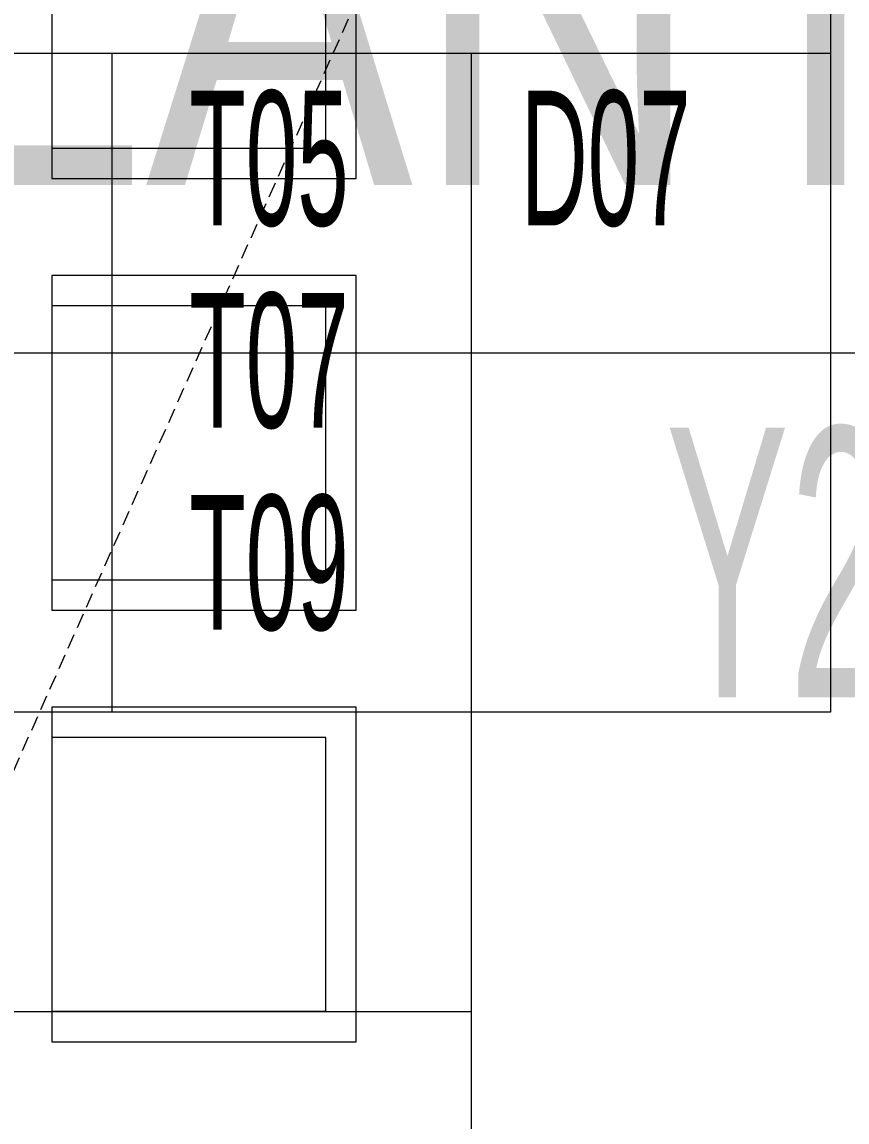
# Model space of a CAD drawing. Extents: x -9058 to 11890, y 0 to 8106.
# Drawn here: x 9642.8 to 9780.6, y 3090.7 to 3274.4 of the extents above; entities that cross this region are included whole.
import ezdxf
from ezdxf.enums import TextEntityAlignment as Align

# ---------------------------------------------------------------- set-up
doc = ezdxf.new("R2010")
doc.units = 0
doc.header["$LTSCALE"] = 10
doc.header["$MEASUREMENT"] = 0
doc.linetypes.add('HIDDEN', pattern=[0.375, 0.25, -0.125])
doc.layers.get('0').update_dxf_attribs({"color": 9, "lineweight": 9})
for name, color, linetype, lineweight in [('05', 9, 'Continuous', 9), ('06D', 9, 'Continuous', 9), ('21_mahal200', 9, 'Continuous', 9), ('21_mahal200 @ 10 (1)', 9, 'Continuous', 9), ('21_mahal200 @ 10 (2)', 9, 'Continuous', 9), ('21_mahal200 @ 20', 9, 'Continuous', 9)]:
    doc.layers.add(name, color=color, linetype=linetype, lineweight=lineweight)
doc.styles.add('Arial', font='arial.ttf', dxfattribs={"height": 2.5})
doc.styles.add('MuuM_TEXT-STANDART', font='ARIALN.TTF')

# ---------------------------------------------------------------- blocks, each defined once
blk = doc.blocks.new('p-mek')
at = {"color": 6}
blk.add_lwpolyline([(210.29, -281.08, -0.000027), (210.29, -1029.08, 0.400031)], format="xyb", dxfattribs=at)
blk = doc.blocks.new('0a_roomno2')
blk.add_lwpolyline([(30, -16), (0, -16), (0, 0), (30, 0)], close=True)
for points in [[(0, -5), (30, -5)], [(12, -5), (12, -16)], [(18, -5), (18, -16)], [(24, -5), (24, -16)], [(12, -10.5), (0, -10.5)]]:
    blk.add_lwpolyline(points)
at = {"style": 'Arial'}
blk.add_attdef('ODANO', (0, 1.505), '', height=3, dxfattribs=at)
blk.add_attdef('MEKANADI', text='', height=3, dxfattribs=at).set_placement((0.525, -4.75), align=Align.BOTTOM_LEFT)
at = {"style": 'MuuM_TEXT-STANDART', "width": 0.6}
for tag, p in [('YER01', (15, -7)), ('TAVAN01', (20.625, -7)), ('DUVAR01', (26.25, -7)), ('YER02', (15, -10.375)), ('TAVAN02', (20.625, -10.375)), ('DUVAR02', (26.25, -10.375)), ('YER03', (15, -13.75)), ('TAVAN03', (20.625, -13.75)), ('DUVAR03', (26.25, -13.75))]:
    blk.add_attdef(tag, text='', height=2.25, dxfattribs=at).set_placement(p, align=Align.MIDDLE_CENTER)
at = {"style": 'MuuM_TEXT-STANDART'}
blk.add_attdef('M2', text='', height=2.25, dxfattribs=at).set_placement((1.3231, -7.8046), align=Align.MIDDLE_LEFT)
at = {"style": 'MuuM_TEXT-STANDART', "width": 0.6}
blk.add_attdef('TEMIZTAVANYUKSEKLIGI', text='', height=2.25, dxfattribs=at).set_placement((2.7, -13.1619), align=Align.MIDDLE_LEFT)
blk = doc.blocks.new('*U1198')
at = {"layer": '21_mahal200 @ 10 (1)'}
ref = blk.add_blockref('0a_roomno2', (9477.8, 3319.13), dxfattribs=dict(at, xscale=10, yscale=10, zscale=10))
ref.add_attrib('TAVAN01', 'T05', dxfattribs={"layer": '0', "height": 22.5, "style": 'MuuM_TEXT-STANDART', "width": 0.6}).set_placement((9684.05, 3251.63), align=Align.MIDDLE_CENTER)
ref.add_attrib('DUVAR01', 'D07', dxfattribs={"layer": '0', "height": 22.5, "style": 'MuuM_TEXT-STANDART', "width": 0.6}).set_placement((9740.3, 3251.63), align=Align.MIDDLE_CENTER)
ref.add_attrib('TAVAN02', 'T07', dxfattribs={"layer": '0', "height": 22.5, "style": 'MuuM_TEXT-STANDART', "width": 0.6}).set_placement((9684.05, 3217.88), align=Align.MIDDLE_CENTER)
ref.add_attrib('TAVAN03', 'T09', dxfattribs={"layer": '0', "height": 22.5, "style": 'MuuM_TEXT-STANDART', "width": 0.6}).set_placement((9684.05, 3184.13), align=Align.MIDDLE_CENTER)
at = {"layer": '21_mahal200 @ 10 (2)'}
ref = blk.add_blockref('0a_roomno2', (9477.8, 3319.13), dxfattribs=dict(at, xscale=10, yscale=10, zscale=10))
ref.add_attrib('TAVAN01', 'T05', dxfattribs={"layer": '0', "height": 22.5, "style": 'MuuM_TEXT-STANDART', "width": 0.6}).set_placement((9684.05, 3251.63), align=Align.MIDDLE_CENTER)
ref.add_attrib('DUVAR01', 'D07', dxfattribs={"layer": '0', "height": 22.5, "style": 'MuuM_TEXT-STANDART', "width": 0.6}).set_placement((9740.3, 3251.63), align=Align.MIDDLE_CENTER)
ref.add_attrib('TAVAN02', 'T07', dxfattribs={"layer": '0', "height": 22.5, "style": 'MuuM_TEXT-STANDART', "width": 0.6}).set_placement((9684.05, 3217.88), align=Align.MIDDLE_CENTER)
ref.add_attrib('TAVAN03', 'T09', dxfattribs={"layer": '0', "height": 22.5, "style": 'MuuM_TEXT-STANDART', "width": 0.6}).set_placement((9684.05, 3184.13), align=Align.MIDDLE_CENTER)
at = {"layer": '21_mahal200 @ 20'}
ref = blk.add_blockref('0a_roomno2', (9477.8, 3319.13), dxfattribs=dict(at, xscale=20, yscale=20, zscale=20))
ref.add_attrib('MEKANADI', 'TOPLANTI ODASI', dxfattribs={"layer": '0', "height": 60, "style": 'Arial', "width": 0.8}).set_placement((9488.3, 3229.13), align=Align.BOTTOM_LEFT)
ref.add_attrib('YER01', 'Y25', dxfattribs={"layer": '0', "height": 45, "style": 'MuuM_TEXT-STANDART', "width": 0.6}).set_placement((9777.8, 3184.13), align=Align.MIDDLE_CENTER)
blk = doc.blocks.new('p-audi-conference')
for points in [[(144.12, 271.8), (200, 271.8), (200, 221), (144.12, 221)], [(216.18, 271.8), (272.06, 271.8), (272.06, 221), (216.18, 221)], [(288.24, 271.8), (344.12, 271.8), (344.12, 221), (288.24, 221)], [(149.2, 266.72), (194.92, 266.72), (194.92, 221), (149.2, 221)], [(221.26, 266.72), (266.98, 266.72), (266.98, 221), (221.26, 221)], [(293.32, 266.72), (339.04, 266.72), (339.04, 221), (293.32, 221)]]:
    blk.add_lwpolyline(points, close=True)
blk = doc.blocks.new('*U122')
at = {"linetype": 'HIDDEN'}
blk.add_lwpolyline([(-150, -10), (0, -346.65), (150, -10)], dxfattribs=at)

msp = doc.modelspace()

# ---------------------------------------------------------------- block references
at = {"layer": '05', "xscale": -1, "rotation": 270}
msp.add_blockref('p-audi-conference', (9426.8, 2959.99), dxfattribs=at)
at = {"layer": '05', "xscale": -1}
msp.add_blockref('*U122', (9577.8, 3353.33), dxfattribs=at)
at = {"layer": '06D'}
msp.add_blockref('p-mek', (7675.06, 3723.87), dxfattribs=at)
at = {"layer": '21_mahal200', "color": 6}
msp.add_blockref('*U1198', (0, 0), dxfattribs=at)

doc.saveas('drawing.dxf')
